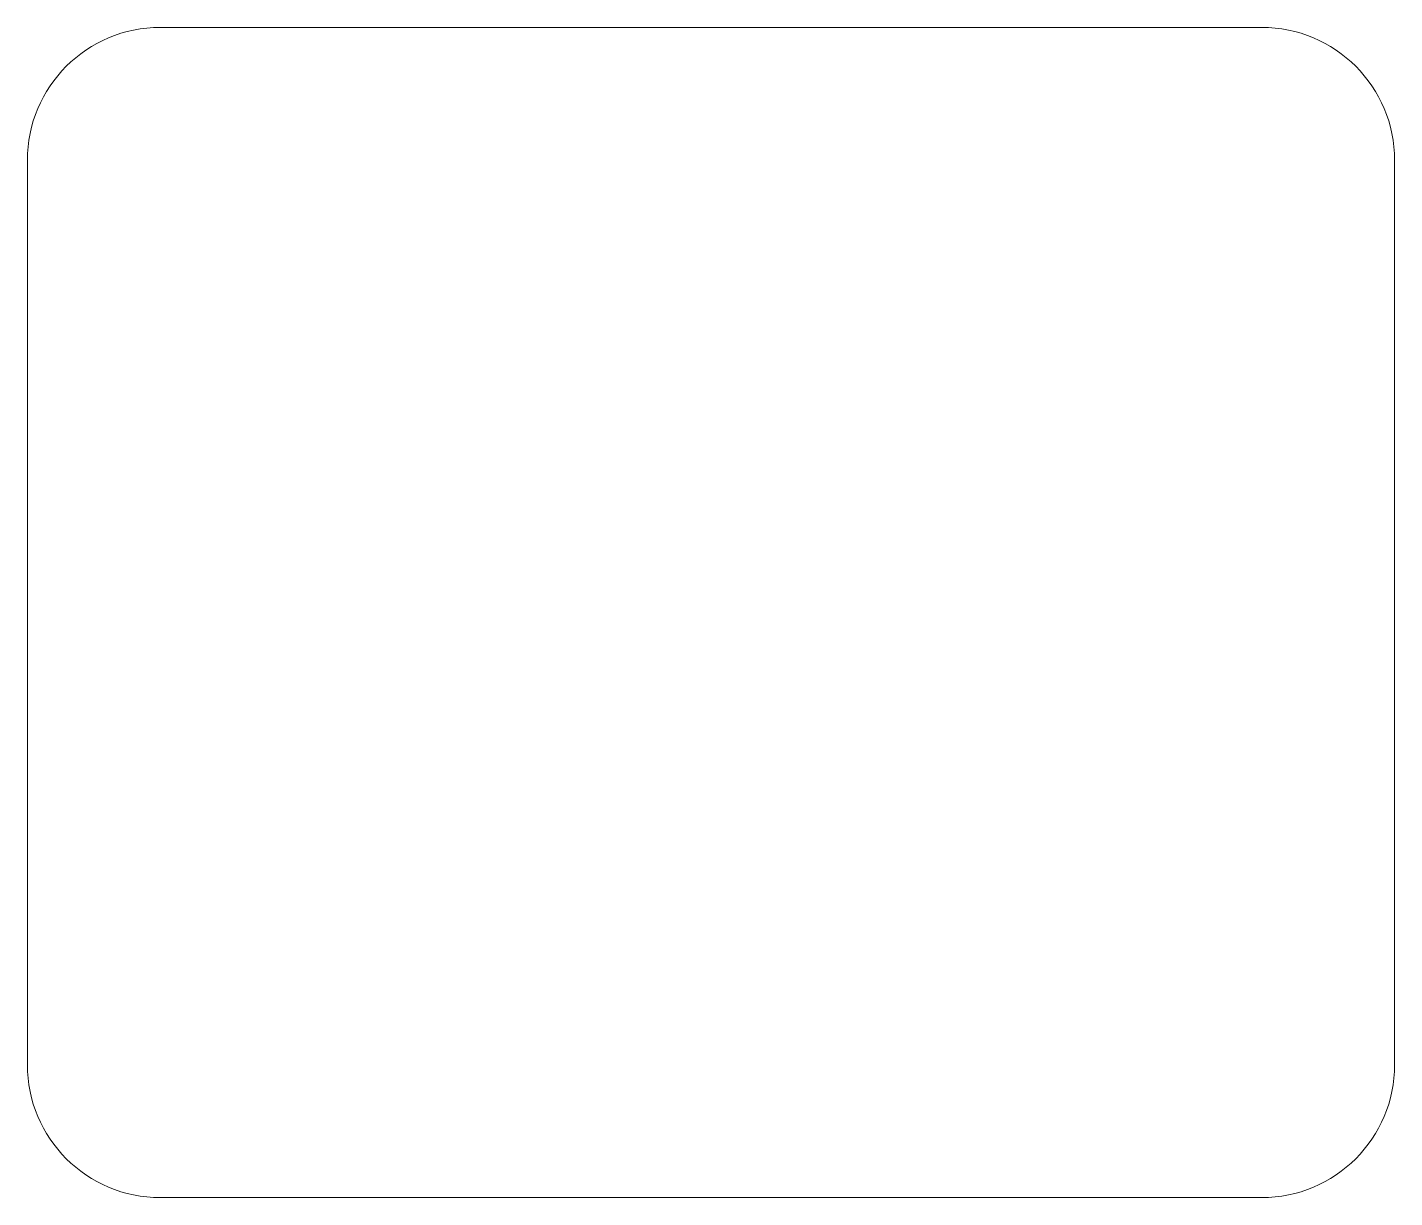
# Model space of a CAD drawing. Header units: inches. Extents: x -0.257 to 0.257, y -0.22 to 0.22.
import ezdxf

# ---------------------------------------------------------------- set-up
doc = ezdxf.new("R2010")
doc.units = ezdxf.units.IN
doc.header["$MEASUREMENT"] = 0

msp = doc.modelspace()

# ---------------------------------------------------------------- linework, layer by layer
at = {"color": 1, "lineweight": 5}
for p, q in [((0.207, 0.22), (-0.207, 0.22)), ((-0.257, 0.17), (-0.257, -0.17)), ((0.257, -0.17), (0.257, 0.17)), ((-0.207, -0.22), (0.207, -0.22))]:
    msp.add_line(p, q, dxfattribs=at)
for centre, start, end in [((-0.207, 0.17), 90, 180), ((0.207, 0.17), 0, 90), ((-0.207, -0.17), 180, 270), ((0.207, -0.17), 270, 0)]:
    msp.add_arc(centre, 0.05, start, end, dxfattribs=at)

doc.saveas('drawing.dxf')
